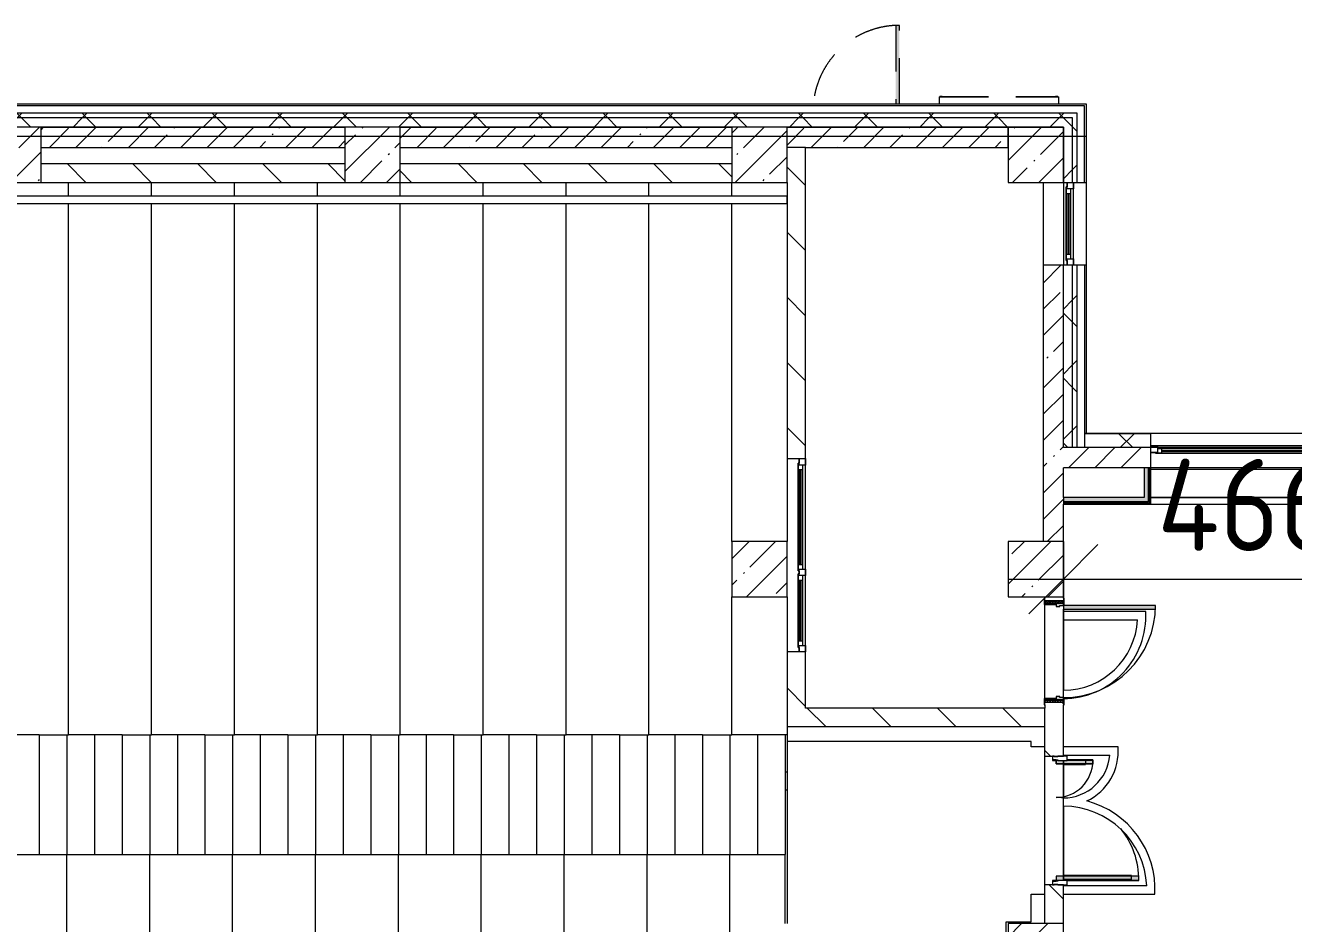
# Model space of a CAD drawing. Header units: millimetres. Extents: x 35098 to 231722, y -8553 to 29000.
# Drawn here: x 127052 to 140822, y 18450 to 28205 of the extents above; entities that cross this region are included whole.
import ezdxf

# ---------------------------------------------------------------- set-up
doc = ezdxf.new("R2010")
doc.units = ezdxf.units.MM
doc.linetypes.add('200_ШТРИХ__ш1_п0_6_', pattern=[800, 500, -300])
for name, color, linetype, lineweight in [('A-ANNO-DIMS', 7, 'Continuous', 9), ('A-ANNO-DIMS-500', 7, 'Continuous', 9), ('A-DETL-MBND-1', 7, '200_ШТРИХ__ш1_п0_6_', 9), ('A-GLAZ-2', 7, 'Continuous', 5), ('A-GLAZ-CWMG-1', 7, 'Continuous', 5), ('A-WALL', 7, 'Continuous', 9), ('A-WALL-4', 7, 'Continuous', 5), ('I-WALL-3', 7, 'Continuous', 5), ('S-COLS-1', 7, 'Continuous', 5), ('S-STRS-4', 7, 'Continuous', 5), ('Оси', 7, 'Continuous', 9)]:
    doc.layers.add(name, color=color, linetype=linetype, lineweight=lineweight)
for name, color, linetype, lineweight, true_color in [('A-DETL-GENF-2', 7, 'Continuous', 5, 0xe2e2e2), ('A-DETL-GENF-3', 7, 'Continuous', 5, 0xaaaaaa), ('A-DOOR-2', 7, 'Continuous', 5, 0xaaaaaa), ('A-DOOR-3', 7, 'Continuous', 5, 0xe2e2e2), ('A-DOOR-FRAM-1', 7, 'Continuous', 5, 0xe2e2e2), ('A-DOOR-FRAM-2', 7, 'Continuous', 5, 0xaaaaaa), ('A-FLOR-1', 7, 'Continuous', 5, 0xaaaaaa), ('I-WALL-1', 7, 'Continuous', 5, 0xe7e7e7), ('I-WALL-2', 7, 'Continuous', 9, 0xe7e7e7)]:
    doc.layers.add(name, color=color, linetype=linetype, lineweight=lineweight, true_color=true_color)
doc.styles.add('ISOCPEUR_4', font='isocpeur.ttf', dxfattribs={"width": 0.9, "height": 1000})
doc.dimstyles.new('ISO-2_0_0_9К_Средний_округл2_1', dxfattribs={"dimscale": 304.8, "dimtxt": 995.981176, "dimasz": 2.46063, "dimexe": 1.968504, "dimexo": 0, "dimgap": 0, "dimtad": 1, "dimdec": 0, "dimrnd": 10, "dimzin": 0, "dimdsep": 46, "dimtxsty": 'ISOCPEUR_4', "dimblk1": 'OBLIQUE', "dimblk2": 'OBLIQUE', "dimsah": 1, "dimcen": 0.09, "dimdle": 1.968504, "dimazin": 0, "dimtfac": 1, "dimtdec": 4, "dimtix": 1, "dimtmove": 0, "dimatfit": 3, "dimfxl": 1, "dimtvp": 1, "dimtolj": 1, "dimtzin": 0, "dimarcsym": 2})
pattern_1 = [(45, (104712.3, 0), (-353.5534, 353.5534), []), (135, (104712.3, 0), (-353.5534, -353.5534), [])]
pattern_2 = [(45, (104712.3, 0), (-285.123, 285.123), []), (45, (104997.44, 0), (-285.123, 285.123), [504.031, -100.806, 16.764, -84.042])]
pattern_3 = [(135, (104712.3, 0), (-353.5534, -353.5534), [])]
pattern_4 = [(45, (104712.3, 0), (-530.33, 530.33), []), (135, (104712.3, 0), (-530.33, -530.33), [])]

# ---------------------------------------------------------------- blocks, each defined once
blk = doc.blocks.new('BSC_Колонна _Прямоугольная - 600х600-V76-2_7_2_птичка')
at = {"layer": 'S-COLS-1'}
h = blk.add_hatch(dxfattribs=at)
h.set_pattern_fill('FP_108', color=256, style=0, pattern_type=2)
h.set_pattern_definition([(45, (-26110, -26800), (-285.123, 285.123), []), (45, (-25824.88, -26800), (-285.123, 285.123), [504.031, -100.806, 16.764, -84.042])])
h.paths.add_polyline_path([(-300, -300), (300, -300), (300, 300), (-300, 300)])
for p, q in [((300, 300), (-300, 300)), ((-300, 300), (-300, -300)), ((300, -300), (300, 300)), ((-300, -300), (300, -300))]:
    blk.add_line(p, q, dxfattribs=at)
blk = doc.blocks.new('BSC_Колонна _Прямоугольная - 600х600-V109-2_7_2_птичка')
at = {"layer": 'S-COLS-1'}
h = blk.add_hatch(dxfattribs=at)
h.set_pattern_fill('FP_145', color=256, style=0, pattern_type=2)
h.set_pattern_definition([(45, (-30310, -26800), (-285.123, 285.123), []), (45, (-30024.88, -26800), (-285.123, 285.123), [504.031, -100.806, 16.764, -84.042])])
h.paths.add_polyline_path([(-300, -300), (300, -300), (300, 300), (-300, 300)])
for p, q in [((300, 300), (-300, 300)), ((-300, 300), (-300, -300)), ((300, -300), (300, 300)), ((-300, -300), (300, -300))]:
    blk.add_line(p, q, dxfattribs=at)
blk = doc.blocks.new('BSC_Колонна _Прямоугольная - 600х600-V110-2_7_2_птичка')
at = {"layer": 'S-COLS-1'}
h = blk.add_hatch(dxfattribs=at)
h.set_pattern_fill('FP_146', color=256, style=0, pattern_type=2)
h.set_pattern_definition([(45, (-33310, -18150), (-285.123, 285.123), []), (45, (-33024.88, -18150), (-285.123, 285.123), [504.031, -100.806, 16.764, -84.042])])
h.paths.add_polyline_path([(-300, -300), (300, -300), (300, 300), (-300, 300), (-300, 12)])
for p, q in [((300, 300), (-300, 300)), ((-300, 300), (-300, -300)), ((300, -300), (300, 300)), ((-300, -300), (300, -300))]:
    blk.add_line(p, q, dxfattribs=at)
blk = doc.blocks.new('BSC_Колонна _Прямоугольная - 600х600-V129-2_7_2_птичка')
at = {"layer": 'S-COLS-1'}
h = blk.add_hatch(dxfattribs=at)
h.set_pattern_fill('FP_158', color=256, style=0, pattern_type=2)
h.set_pattern_definition([(45, (-22210, -26800), (-285.123, 285.123), []), (45, (-21924.88, -26800), (-285.123, 285.123), [504.031, -100.806, 16.764, -84.042])])
h.paths.add_polyline_path([(-300, -300), (300, -300), (300, 300), (-300, 300)])
for p, q in [((300, 300), (-300, 300)), ((-300, 300), (-300, -300)), ((300, -300), (300, 300)), ((-300, -300), (300, -300))]:
    blk.add_line(p, q, dxfattribs=at)
blk = doc.blocks.new('120_Окно_СКБ_2Ст - 120_Окно_СКБ_2Ст 3100х2500 _мал_створка слева_ 2-22446355-2_7_2_птичка')
at = {"layer": 'A-GLAZ-2'}
for p, q in [((-1550, -127), (-1550, -57)), ((-1550, -57), (-1480, -57)), ((1550, -57), (-1550, -57)), ((-1480, -127), (-1550, -127)), ((-1550, -127), (-1500, -127)), ((-1480, -127), (-1500, -127)), ((-1500, -127), (-1500, -137)), ((-1500, -137), (670, -137)), ((670, -137), (-1500, -137)), ((-1480, -57), (-1480, -127)), ((650, -87), (-1480, -87)), ((-1480, -87), (-1480, -127)), ((-1430, -137), (-1430, -87)), ((-1430, -107), (600, -107)), ((600, -117), (-1430, -117)), ((600, -137), (600, -87)), ((650, -127), (650, -57)), ((650, -57), (720, -57)), ((650, -127), (650, -87)), ((720, -127), (650, -127)), ((670, -127), (650, -127)), ((670, -127), (700, -127)), ((670, -137), (670, -127)), ((720, -127), (700, -127)), ((700, -127), (700, -137)), ((700, -137), (1500, -137)), ((1500, -137), (700, -137)), ((720, -57), (720, -127)), ((1480, -87), (720, -87)), ((720, -87), (720, -127)), ((770, -137), (770, -87)), ((770, -107), (1430, -107)), ((1430, -117), (770, -117)), ((1430, -137), (1430, -87)), ((1480, -127), (1480, -57)), ((1480, -57), (1550, -57)), ((1480, -127), (1480, -87)), ((1550, -127), (1480, -127)), ((1500, -127), (1480, -127)), ((1500, -127), (1550, -127)), ((1500, -137), (1500, -127)), ((1550, -57), (1550, -127))]:
    blk.add_line(p, q, dxfattribs=at)
blk = doc.blocks.new('120_Окно_СКБ_1Ст - 120_Окно_СКБ_1Ст 900х2500_h_-V135-2_7_2_птичка')
at = {"layer": 'A-GLAZ-2'}
for p, q in [((-450, -75), (-450, -5)), ((-450, -5), (-380, -5)), ((450, -5), (-450, -5)), ((-380, -75), (-450, -75)), ((-450, -75), (-400, -75)), ((-380, -75), (-400, -75)), ((-400, -75), (-400, -85)), ((-400, -85), (400, -85)), ((400, -85), (-400, -85)), ((-380, -5), (-380, -75)), ((380, -35), (-380, -35)), ((-380, -35), (-380, -75)), ((-330, -85), (-330, -35)), ((-330, -55), (330, -55)), ((330, -65), (-330, -65)), ((330, -85), (330, -35)), ((380, -75), (380, -5)), ((380, -5), (450, -5)), ((380, -75), (380, -35)), ((450, -75), (380, -75)), ((400, -75), (380, -75)), ((400, -75), (450, -75)), ((400, -85), (400, -75)), ((450, -5), (450, -75))]:
    blk.add_line(p, q, dxfattribs=at)
blk = doc.blocks.new('Перекрытия 3 - Перекрытия 4-20977624-2_7_2_птичка')
at = {"layer": 'S-STRS-4'}
for p, q in [((21910, 26500), (21910, 26351)), ((22810, 26351), (22810, 26500)), ((23710, 26351), (23710, 26500)), ((24610, 26351), (24610, 26500)), ((25510, 26351), (25510, 26500)), ((26410, 26351), (26410, 26500)), ((27310, 26351), (27310, 26500)), ((28210, 26351), (28210, 26500)), ((29110, 26351), (29110, 26500)), ((30010, 26351), (30010, 26500)), ((21910, 26270), (21910, 20500)), ((22810, 20500), (22810, 26270)), ((23710, 20500), (23710, 26270)), ((24610, 20500), (24610, 26270)), ((25510, 20500), (25510, 26270)), ((26410, 20500), (26410, 26270)), ((27310, 20500), (27310, 26270)), ((28210, 20500), (28210, 26270)), ((29110, 20500), (29110, 26270)), ((30010, 22600), (30010, 26270)), ((30010, 20500), (30010, 22000)), ((22490, 20500), (21910, 20500)), ((23390, 20500), (22810, 20500)), ((24290, 20500), (23710, 20500)), ((25190, 20500), (24610, 20500)), ((26090, 20500), (25510, 20500)), ((26990, 20500), (26410, 20500)), ((27890, 20500), (27310, 20500)), ((28790, 20500), (28210, 20500)), ((29690, 20500), (29110, 20500)), ((30610, 20500), (30010, 20500))]:
    blk.add_line(p, q, dxfattribs=at)
blk = doc.blocks.new('110_Дверь_СКБ_1Ст_Наружная - ДН-2д_л__ Дверь из подвала ЛК _900 мм в свету_ 3300 фрамуга метал-22954314-2_7_2_птичка')
at = {"layer": 'A-DETL-MBND-1'}
blk.add_hatch(color=256, dxfattribs=at).paths.add_polyline_path([(489.5, 115), (489.5, 970), (449.5, 970), (449.5, 115)])
for p, q in [((489.5, 970), (449.5, 970)), ((449.5, 970), (449.5, 115)), ((489.5, 115), (489.5, 970))]:
    blk.add_line(p, q, dxfattribs=at)
blk.add_arc((489.5, 30), 940, 90, 174.73278, dxfattribs=at)
blk = doc.blocks.new('120_Окно_СКБ_2Ст - 120_Окно_СКБ_2Ст 2100х1800 _мал створка справа_-24235684-2_7_2_птичка')
at = {"layer": 'A-GLAZ-2'}
for p, q in [((-1050, 30), (-1050, 100)), ((-1050, 100), (-980, 100)), ((1050, 100), (-1050, 100)), ((-980, 30), (-1050, 30)), ((-1050, 30), (-1000, 30)), ((-980, 30), (-1000, 30)), ((-1000, 30), (-1000, 20)), ((-1000, 20), (170, 20)), ((170, 20), (-1000, 20)), ((-980, 100), (-980, 30)), ((150, 70), (-980, 70)), ((-980, 70), (-980, 30)), ((-930, 20), (-930, 70)), ((-930, 50), (100, 50)), ((100, 40), (-930, 40)), ((100, 20), (100, 70)), ((150, 30), (150, 100)), ((150, 100), (220, 100)), ((150, 30), (150, 70)), ((220, 30), (150, 30)), ((170, 30), (150, 30)), ((170, 30), (200, 30)), ((170, 20), (170, 30)), ((220, 30), (200, 30)), ((200, 30), (200, 20)), ((200, 20), (1000, 20)), ((1000, 20), (200, 20)), ((220, 100), (220, 30)), ((980, 70), (220, 70)), ((220, 70), (220, 30)), ((270, 20), (270, 70)), ((270, 50), (930, 50)), ((930, 40), (270, 40)), ((930, 20), (930, 70)), ((980, 30), (980, 100)), ((980, 100), (1050, 100)), ((980, 30), (980, 70)), ((1050, 30), (980, 30)), ((1000, 30), (980, 30)), ((1000, 30), (1050, 30)), ((1000, 20), (1000, 30)), ((1050, 100), (1050, 30))]:
    blk.add_line(p, q, dxfattribs=at)
blk = doc.blocks.new('BSC_Колонна _Прямоугольная - 600х600-V145-2_7_2_птичка')
at = {"layer": 'S-COLS-1'}
h = blk.add_hatch(dxfattribs=at)
h.set_pattern_fill('FP_170', color=256, style=0, pattern_type=2)
h.set_pattern_definition([(45, (-33310, -22300), (-285.123, 285.123), []), (45, (-33024.88, -22300), (-285.123, 285.123), [504.031, -100.806, 16.764, -84.042])])
h.paths.add_polyline_path([(-300, -300), (300, -300), (300, 300), (-300, 300)])
for p, q in [((300, 300), (-300, 300)), ((-300, 300), (-300, -300)), ((300, -300), (300, 300)), ((-300, -300), (300, -300))]:
    blk.add_line(p, q, dxfattribs=at)
blk = doc.blocks.new('Указатель_Домовой_Квартальный_По грани - Указатель одинарный-23221565-2_7_2_птичка')
at = {"layer": 'A-DETL-MBND-1'}
for p, q in [((32260, 27430), (32260, 27350)), ((32261, 27430), (32260, 27430)), ((32260, 27430), (32295, 27430)), ((32270, 27432), (32270, 27430)), ((32295, 27432), (32270, 27432)), ((32270, 27432), (32295, 27432)), ((32295, 27432), (32275, 27432)), ((32275, 27432), (32295, 27432)), ((32295, 27432), (33525, 27432)), ((32295, 27430), (33525, 27430)), ((33525, 27432), (33545, 27432)), ((33545, 27432), (33525, 27432)), ((33525, 27432), (33550, 27432)), ((33550, 27432), (33525, 27432)), ((33525, 27430), (33560, 27430)), ((33550, 27430), (33550, 27432)), ((33560, 27430), (33559, 27430)), ((33560, 27350), (33560, 27430))]:
    blk.add_line(p, q, dxfattribs=at)
blk = doc.blocks.new('110_Дверь_СКБ_1Ст_Внутренняя1 - Д-4б _огнестойкая EI 30_-32701367-2_7_2_птичка')
at = {"layer": 'A-DOOR-2'}
h = blk.add_hatch(dxfattribs=at)
h.set_pattern_fill('FP_118', color=256, style=0, pattern_type=2)
h.set_pattern_definition([(135, (1751.41, 164.685), (-14.14214, -14.14214), []), (225, (1751.41, 164.685), (14.14214, -14.14214), [])])
h.paths.add_polyline_path([(562.5, 100), (537.5, 100), (537.5, -100), (562.5, -100)])
at = {"layer": 'A-DOOR-3'}
h = blk.add_hatch(color=256, dxfattribs=at)
h.paths.add_polyline_path([(537.5, 100), (512.5, 100), (512.5, 60), (502.5, 60), (502.5, 20), (537.5, 20)])
h.paths.add_polyline_path([(-477.5, 60), (-487.5, 60), (-487.5, 100), (-512.5, 100), (-512.5, 20), (-477.5, 20)])
at = {"layer": 'A-DOOR-FRAM-1'}
for points in [[(-447.5, 592.5), (-447.5, 1100), (-487.5, 1100), (-487.5, 100), (-447.5, 100)], [(-497.5, 100), (-497.5, 108), (-567.5, 108), (-567.5, 100)], [(-497.5, 20), (-512.5, 20), (-512.5, -100), (-497.5, -100)], [(592.5, 108), (522.5, 108), (522.5, 100), (592.5, 100)], [(537.5, 20), (522.5, 20), (522.5, -100), (537.5, -100)], [(-497.5, -108), (-497.5, -100), (-567.5, -100), (-567.5, -108)], [(592.5, -100), (522.5, -100), (522.5, -108), (592.5, -108)]]:
    blk.add_hatch(color=256, dxfattribs=at).paths.add_polyline_path(points)
at = {"layer": 'A-DOOR-FRAM-2'}
h = blk.add_hatch(dxfattribs=at)
h.set_pattern_fill('FP_119', color=256, style=0, pattern_type=2)
h.set_pattern_definition([(45, (-371.384, 164.685), (-14.1421, 14.1421), []), (135, (-371.384, 164.685), (-14.1421, -14.1421), [])])
h.paths.add_polyline_path([(-512.5, 100), (-537.5, 100), (-537.5, -100), (-512.5, -100)])
at = {"layer": 'A-DOOR-2'}
for p, q in [((-487.5, 1100), (-487.5, 100)), ((-447.5, 1100), (-487.5, 1100)), ((-447.5, 100), (-447.5, 1100)), ((-487.5, 100), (-447.5, 100))]:
    blk.add_line(p, q, dxfattribs=at)
blk.add_arc((-487.5, 100), 1000, 360, 90, dxfattribs=at)
at = {"layer": 'A-DOOR-FRAM-2'}
for p, q in [((-497.5, 108), (-567.5, 108)), ((-567.5, 108), (-567.5, 100)), ((-567.5, 100), (-497.5, 100)), ((-512.5, 100), (-537.5, 100)), ((-537.5, 100), (-537.5, -100)), ((-487.5, 100), (-512.5, 100)), ((-512.5, 100), (-512.5, 20)), ((-512.5, -100), (-512.5, 100)), ((-497.5, 100), (-512.5, 100)), ((-512.5, 100), (-512.5, 99)), ((-512.5, 99), (-497.5, 99)), ((-512.5, 20), (-477.5, 20)), ((-497.5, 20), (-512.5, 20)), ((-512.5, 20), (-512.5, -100)), ((-497.5, 100), (-497.5, 108)), ((-497.5, 99), (-497.5, 100)), ((-497.5, -100), (-497.5, 20)), ((-487.5, 60), (-487.5, 100)), ((-477.5, 60), (-487.5, 60)), ((-477.5, 20), (-477.5, 60)), ((512.5, 60), (502.5, 60)), ((502.5, 60), (502.5, 20)), ((502.5, 20), (537.5, 20)), ((512.5, 100), (512.5, 60)), ((537.5, 100), (512.5, 100)), ((592.5, 108), (522.5, 108)), ((522.5, 108), (522.5, 100)), ((537.5, 100), (522.5, 100)), ((522.5, 100), (522.5, 99)), ((522.5, 100), (592.5, 100)), ((522.5, 99), (537.5, 99)), ((537.5, 20), (522.5, 20)), ((522.5, 20), (522.5, -100)), ((537.5, 20), (537.5, 100)), ((562.5, 100), (537.5, 100)), ((537.5, 100), (537.5, -100)), ((537.5, 99), (537.5, 100)), ((537.5, -100), (537.5, 20)), ((562.5, -100), (562.5, 100)), ((592.5, 100), (592.5, 108)), ((-497.5, -100), (-567.5, -100)), ((-567.5, -100), (-567.5, -108)), ((-567.5, -108), (-497.5, -108)), ((-537.5, -100), (-512.5, -100)), ((-512.5, -100), (-497.5, -100)), ((-497.5, -108), (-497.5, -100)), ((522.5, -100), (537.5, -100)), ((592.5, -100), (522.5, -100)), ((522.5, -100), (522.5, -108)), ((522.5, -108), (592.5, -108)), ((537.5, -100), (562.5, -100)), ((592.5, -108), (592.5, -100))]:
    blk.add_line(p, q, dxfattribs=at)
blk = doc.blocks.new('Прямоугольный импост - Импост структурный с накладкой - 160мм Темный-32479175-2_7_2_птичка')
at = {"layer": 'A-GLAZ-CWMG-1'}
for p, q in [((-50, 40), (-50, 140)), ((-50, 140), (0, 140)), ((0, 140), (0, 40)), ((-40, 40), (-50, 40)), ((-50, -17), (-50, 0)), ((-50, 0), (-40, 0)), ((-40, 0), (-40, 40)), ((-10, 40), (-10, 0)), ((0, 40), (-10, 40)), ((-10, 0), (0, 0)), ((0, 0), (0, -17)), ((0, -17), (-50, -17))]:
    blk.add_line(p, q, dxfattribs=at)
blk = doc.blocks.new('Дверь_Витражная_остекление_ - Д-39_л_ Актовый-V225-2_7_2_птичка')
at = {"layer": 'A-DETL-GENF-2'}
for points in [[(650, 593), (650, 920), (605, 920), (605, 20), (650, 20), (650, 140)], [(-615, 40), (-615, 420), (-660, 420), (-660, 140), (-650, 140), (-650, 40), (-660, 40), (-660, 20), (-615, 20)]]:
    blk.add_hatch(color=256, dxfattribs=at).paths.add_polyline_path(points)
at = {"layer": 'A-DETL-GENF-3'}
for p, q in [((596, 840), (596, 100)), ((650, 920), (605, 920)), ((605, 920), (605, 20)), ((650, 920), (605, 920)), ((605, 920), (605, 20)), ((650, 840), (605, 840)), ((640, 840), (640, 100)), ((650, 920), (650, 140)), ((650, 140), (650, 920)), ((-660, 420), (-615, 420)), ((-660, 420), (-660, 140)), ((-615, 420), (-660, 420)), ((-660, 420), (-660, 140)), ((-615, 420), (-615, 20)), ((-615, 20), (-615, 420)), ((-660, 340), (-615, 340)), ((-650, 340), (-650, 140)), ((-606, 340), (-606, 100)), ((-650, 100), (-615, 100)), ((-615, 20), (-650, 20)), ((-650, 20), (-615, 20)), ((650, 100), (605, 100)), ((605, 20), (650, 20)), ((605, 20), (650, 20)), ((650, 40), (650, 20)), ((650, 20), (650, 40))]:
    blk.add_line(p, q, dxfattribs=at)
at = {"layer": 'A-DOOR-2'}
for p, q in [((650, 920), (650, 140)), ((-650, 420), (-650, 140)), ((-650, 20), (-660, 20)), ((-660, 20), (-660, -20)), ((-650, 40), (-650, 20)), ((-650, -20), (-650, 20)), ((650, 40), (650, 20)), ((660, 20), (650, 20)), ((650, 20), (650, -20)), ((660, -20), (660, 20)), ((-660, -20), (-650, -20)), ((650, -20), (660, -20))]:
    blk.add_line(p, q, dxfattribs=at)
for centre, radius, start, end in [((650, 20), 900, 90, 128.5974), ((-650, 20), 400, 360, 90), ((650, 20), 900, 174.8223, 180)]:
    blk.add_arc(centre, radius, start, end, dxfattribs=at)
blk = doc.blocks.new('Прямоугольный импост - Импост структурный с накладкой - 160мм Темный-32479277-2_7_2_птичка')
at = {"layer": 'A-GLAZ-CWMG-1'}
for p, q in [((0, 140), (-50, 140)), ((-50, 140), (-50, 40)), ((0, 40), (0, 140)), ((-50, 40), (-40, 40)), ((-40, 0), (-50, 0)), ((-50, 0), (-50, -17)), ((-40, 40), (-40, 0)), ((-10, 0), (-10, 40)), ((-10, 40), (0, 40)), ((0, 0), (-10, 0)), ((0, -17), (0, 0)), ((-50, -17), (0, -17))]:
    blk.add_line(p, q, dxfattribs=at)
blk = doc.blocks.new('Перекрытия 2 - Перекрытия 4-32990152-2_7_2_птичка')
at = {"layer": 'S-STRS-4'}
for p, q in [((21910, 19180), (22510, 19180)), ((21910, 19180), (21910, 15411)), ((22810, 19180), (23410, 19180)), ((22810, 15411), (22810, 19180)), ((23710, 19180), (24310, 19180)), ((23710, 15411), (23710, 19180)), ((24610, 19180), (25210, 19180)), ((24610, 15411), (24610, 19180)), ((25510, 19180), (26110, 19180)), ((25510, 15411), (25510, 19180)), ((26410, 19180), (27010, 19180)), ((26410, 15411), (26410, 19180)), ((27310, 19180), (27910, 19180)), ((27310, 15411), (27310, 19180)), ((28210, 19180), (28810, 19180)), ((28210, 15411), (28210, 19180)), ((29110, 19180), (29710, 19180)), ((29110, 15411), (29110, 19180)), ((30010, 19180), (30610, 19180)), ((30010, 15411), (30010, 19180)), ((30610, 18430), (30610, 19180)), ((30610, 15411), (30610, 17830)), ((21910, 15330), (21910, 15200)), ((22810, 15200), (22810, 15330)), ((23710, 15200), (23710, 15330)), ((24610, 15200), (24610, 15330)), ((25510, 15200), (25510, 15330)), ((26410, 15200), (26410, 15330)), ((27310, 15200), (27310, 15330)), ((28210, 15200), (28210, 15330)), ((29110, 15200), (29110, 15330)), ((30010, 15200), (30010, 15330)), ((30610, 15200), (30610, 15330)), ((22810, 15200), (21910, 15200)), ((23710, 15200), (22810, 15200)), ((24610, 15200), (23710, 15200)), ((25510, 15200), (24610, 15200)), ((26410, 15200), (25510, 15200)), ((27310, 15200), (26410, 15200)), ((28210, 15200), (27310, 15200)), ((29110, 15200), (28210, 15200)), ((30010, 15200), (29110, 15200)), ((30610, 15200), (30010, 15200))]:
    blk.add_line(p, q, dxfattribs=at)
blk = doc.blocks.new('Стены наклон_ амфитеатр1 - Стены наклон_ амфитеатр-33007412-2_7_2_птичка')
at = {"layer": 'A-WALL-4'}
for p, q in [((21879, 26351), (21879, 26270)), ((30610, 26351), (21879, 26351)), ((30610, 26270), (30610, 26351)), ((21879, 26270), (30610, 26270))]:
    blk.add_line(p, q, dxfattribs=at)
blk = doc.blocks.new('Зашивка приборов отопления22 - Зашивка приборов отопления-33321747-2_7_2_птичка')
at = {"layer": 'A-WALL-4'}
for p, q in [((37288, 26888), (34188, 26888)), ((34188, 26567), (37268, 26567)), ((37268, 26567), (34188, 26567)), ((34188, 26492), (37268, 26492))]:
    blk.add_line(p, q, dxfattribs=at)
blk = doc.blocks.new('BSC_Колонна _Прямоугольная - 600х600-V228-2_7_2_птичка')
at = {"layer": 'S-COLS-1'}
h = blk.add_hatch(dxfattribs=at)
h.set_pattern_fill('FP_223', color=256, style=0, pattern_type=2)
h.set_pattern_definition([(45, (-30310, -22300), (-285.123, 285.123), []), (45, (-30024.88, -22300), (-285.123, 285.123), [504.031, -100.806, 16.764, -84.042])])
h.paths.add_polyline_path([(-300, -300), (300, -300), (300, 300), (-300, 300)])
for p, q in [((300, 300), (-300, 300)), ((-300, 300), (-300, -300)), ((300, -300), (300, 300)), ((-300, -300), (300, -300))]:
    blk.add_line(p, q, dxfattribs=at)
blk = doc.blocks.new('DIMBLOCK198-2_7_2_птичка')
at = {"layer": 'A-ANNO-DIMS-500'}
for p, q in [((142982, 22721), (142982, 21591)), ((142982, 22191), (142982, 22721)), ((138322, 22600), (138322, 21591)), ((138322, 22191), (138322, 22600)), ((137722, 22191), (143582, 22191))]:
    blk.add_line(p, q, dxfattribs=at)
at = {"layer": 'A-ANNO-DIMS-500', "lineweight": 20}
for p, q in [((138322, 22191), (138697, 22566)), ((142982, 22191), (143357, 22566)), ((138322, 22191), (137947, 21816)), ((142982, 22191), (142607, 21816))]:
    blk.add_line(p, q, dxfattribs=at)
at = {"layer": 'A-ANNO-DIMS-500', "color": 0, "insert": (139340, 23497), "char_height": 1000, "width": 3148.83, "attachment_point": 1, "line_spacing_factor": 1.149209, "style": 'ISOCPEUR_4'}
blk.add_mtext('4660', dxfattribs=at)
blk = doc.blocks.new('_Oblique')
at = {"color": 0, "linetype": 'ByBlock', "lineweight": -2}
blk.add_line((-0.5, -0.5), (0.5, 0.5), dxfattribs=at)

msp = doc.modelspace()

# ---------------------------------------------------------------- hatches: boundary and pattern name
at = {"layer": 'A-WALL-4'}
h = msp.add_hatch(dxfattribs=at)
h.set_pattern_fill('FP_103', color=256, style=0, pattern_type=2)
h.set_pattern_definition(pattern_1)
h.paths.add_polyline_path([(138422.3, 27200), (138422.3, 27250), (124322.6, 27250), (124322.6, 27200), (138322.3, 27200)])
h.paths.add_polyline_path([(119336.9, 27200), (119822.6, 27200), (119822.6, 27250), (118401.3, 27250), (118401.3, 27200), (118409.4, 27200)])
h.paths.add_polyline_path([(121192, 27200), (121622.6, 27200), (121622.6, 27250), (120722.6, 27250), (120722.6, 27200)])
h.paths.add_polyline_path([(122522.6, 27200), (123422.6, 27200), (123422.6, 27250), (122522.6, 27250)])
h = msp.add_hatch(dxfattribs=at)
h.set_pattern_fill('FP_103', color=256, style=0, pattern_type=2)
h.set_pattern_definition(pattern_1)
h.paths.add_polyline_path([(137887.3, 27100), (138322.3, 27100), (138322.3, 27200), (124322.6, 27200), (124322.6, 27100), (136959.8, 27100)])
h.paths.add_polyline_path([(119336.9, 27100), (119822.6, 27100), (119822.6, 27200), (118401.3, 27200), (118401.3, 27100), (119022.3, 27100)])
h.paths.add_polyline_path([(120722.6, 27100), (121622.6, 27100), (121622.6, 27200), (120722.6, 27200)])
h.paths.add_polyline_path([(122522.6, 27100), (123422.6, 27100), (123422.6, 27200), (122522.6, 27200)])
h = msp.add_hatch(dxfattribs=at)
h.set_pattern_fill('FP_103', color=256, style=0, pattern_type=2)
h.set_pattern_definition(pattern_1)
h.paths.add_polyline_path([(138422.3, 23620), (138422.3, 25600), (138322.3, 25600), (138322.3, 23620), (138351.1, 23620)])
h.paths.add_polyline_path([(138322.3, 26500), (138422.3, 26500), (138422.3, 27200), (138322.3, 27200), (138322.3, 26839.2)])
h = msp.add_hatch(dxfattribs=at)
h.set_pattern_fill('FP_103', color=256, style=0, pattern_type=2)
h.set_pattern_definition(pattern_1)
h.paths.add_polyline_path([(138472.3, 23620), (138472.3, 25600), (138422.3, 25600), (138422.3, 23620)])
h.paths.add_polyline_path([(138422.3, 26500), (138472.3, 26500), (138472.3, 27250), (138422.3, 27250), (138422.3, 26839.2)])
h = msp.add_hatch(dxfattribs=at)
h.set_pattern_fill('FP_103', color=256, style=0, pattern_type=2)
h.set_pattern_definition(pattern_1)
h.paths.add_polyline_path([(138572.3, 23620), (139272.3, 23620), (139272.3, 23770), (138552.3, 23770), (138552.3, 23620)])
h.paths.add_polyline_path([(143472.3, 23620), (143472.3, 23770), (142372.3, 23770), (142372.3, 23620), (143452.5, 23620)])
at = {"layer": 'I-WALL-1'}
msp.add_hatch(color=256, dxfattribs=at).paths.add_polyline_path([(139247.3, 23079), (139247.3, 23400), (139197.3, 23400), (139197.3, 23079)])
at = {"layer": 'I-WALL-2'}
msp.add_hatch(color=256, dxfattribs=at).paths.add_polyline_path([(138322.3, 23029), (139247.3, 23029), (139247.3, 23079), (138322.3, 23079)])
at = {"layer": 'I-WALL-3'}
h = msp.add_hatch(dxfattribs=at)
h.set_pattern_fill('FP_111', color=256, style=0, pattern_type=2)
h.set_pattern_definition(pattern_2)
h.paths.add_polyline_path([(137722.3, 26880), (137722.3, 27100), (135322.3, 27100), (135322.3, 26880), (136959.8, 26880)])
h.paths.add_polyline_path([(134722.3, 26880), (134722.3, 27100), (131122.3, 27100), (131122.3, 26880)])
h.paths.add_polyline_path([(130522.3, 26880), (130522.3, 27100), (127222.3, 27100), (127222.3, 26880), (127684.6, 26880)])
h = msp.add_hatch(dxfattribs=at)
h.set_pattern_fill('FP_114', color=256, style=0, pattern_type=2)
h.set_pattern_definition(pattern_3)
h.paths.add_polyline_path([(135522.3, 20790), (135522.3, 21400), (135322.3, 21400), (135322.3, 20790)])
h.paths.add_polyline_path([(135522.3, 23500), (135522.3, 26880), (135322.3, 26880), (135322.3, 23500)])
h = msp.add_hatch(dxfattribs=at)
h.set_pattern_fill('FP_114', color=256, style=0, pattern_type=2)
h.set_pattern_definition(pattern_3)
h.paths.add_polyline_path([(130522.3, 26500), (130522.3, 26700), (127222.3, 26700), (127222.3, 26500), (127684.6, 26500)])
h = msp.add_hatch(dxfattribs=at)
h.set_pattern_fill('FP_114', color=256, style=0, pattern_type=2)
h.set_pattern_definition(pattern_3)
h.paths.add_polyline_path([(134722.3, 26500), (134722.3, 26700), (131122.3, 26700), (131122.3, 26500)])
h = msp.add_hatch(dxfattribs=at)
h.set_pattern_fill('FP_111', color=256, style=0, pattern_type=2)
h.set_pattern_definition(pattern_2)
h.paths.add_polyline_path([(138322.3, 22600), (138322.3, 25600), (138102.3, 25600), (138102.3, 22600)])
h = msp.add_hatch(dxfattribs=at)
h.set_pattern_fill('FP_111', color=256, style=0, pattern_type=2)
h.set_pattern_definition(pattern_2)
h.paths.add_polyline_path([(142524.9, 23400), (143202.3, 23400), (143202.3, 23620), (142372.3, 23620), (142372.3, 23400)])
h.paths.add_polyline_path([(138322.3, 23400), (139272.3, 23400), (139272.3, 23620), (138322.3, 23620)])
h = msp.add_hatch(dxfattribs=at)
h.set_pattern_fill('FP_215', color=256, style=0, pattern_type=2)
h.set_pattern_definition(pattern_4)
h.paths.add_polyline_path([(138322.3, 23016.5), (139259.8, 23016.5), (139259.8, 23029), (138322.3, 23029)])
h = msp.add_hatch(dxfattribs=at)
h.set_pattern_fill('FP_215', color=256, style=0, pattern_type=2)
h.set_pattern_definition(pattern_4)
h.paths.add_polyline_path([(138322.3, 23004), (139272.3, 23004), (139272.3, 23016.5), (138322.3, 23016.5)])
h = msp.add_hatch(dxfattribs=at)
h.set_pattern_fill('FP_114', color=256, style=0, pattern_type=2)
h.set_pattern_definition(pattern_3)
h.paths.add_polyline_path([(138322.3, 20790), (138322.3, 20855), (138122.3, 20855), (138122.3, 20790)])
h.paths.add_polyline_path([(138322.3, 21955), (138322.3, 22000), (138122.3, 22000), (138122.3, 21955)])
h = msp.add_hatch(dxfattribs=at)
h.set_pattern_fill('FP_114', color=256, style=0, pattern_type=2)
h.set_pattern_definition(pattern_3)
h.paths.add_polyline_path([(138122.3, 20590), (138122.3, 20790), (135322.3, 20790), (135322.3, 20590), (136959.8, 20590)])
h = msp.add_hatch(dxfattribs=at)
h.set_pattern_fill('FP_114', color=256, style=0, pattern_type=2)
h.set_pattern_definition(pattern_3)
h.paths.add_polyline_path([(138122.3, 18450), (138322.3, 18450), (138322.3, 18870), (138122.3, 18870)])
h.paths.add_polyline_path([(138322.3, 20270), (138322.3, 20790), (138122.3, 20790), (138122.3, 20270)])
at = {"layer": 'S-COLS-1'}
h = msp.add_hatch(dxfattribs=at)
h.set_pattern_fill('FP_111', color=256, style=0, pattern_type=2)
h.set_pattern_definition(pattern_2)
h.paths.add_polyline_path([(138322.3, 26500), (138322.3, 27100), (137722.3, 27100), (137722.3, 26500), (137887.3, 26500)])

# ---------------------------------------------------------------- linework, layer by layer
at = {"layer": 'A-DETL-MBND-1'}
for p, q in [((135302.3, 20100), (135322.3, 20100)), ((135322.3, 19900), (135302.3, 19900))]:
    msp.add_line(p, q, dxfattribs=at)
at = {"layer": 'A-FLOR-1'}
for p, q in [((142352.3, 23380), (139272.3, 23380)), ((139273.3, 23003), (138322.3, 23003)), ((139272.3, 23079), (142352.3, 23079)), ((138322.3, 21865), (138322.3, 21840)), ((138322.3, 20905), (138322.3, 21865)), ((139215.9, 21840), (138322.3, 21840)), ((138322.3, 21750), (138322.3, 20985)), ((138322.3, 21750), (139126.3, 21750)), ((135322.3, 20590), (135322.3, 18450)), ((137972.3, 20429), (135322.3, 20429)), ((137972.3, 20370), (137972.3, 20429)), ((138122.3, 20370), (137972.3, 20370)), ((138915.2, 20370), (138322.3, 20370)), ((138322.3, 20280), (138825.7, 20280)), ((138322.3, 20220), (138322.3, 19815)), ((138322.3, 18920), (138322.3, 20220)), ((138322.3, 19725), (138322.3, 18920)), ((137972.3, 18470), (137972.3, 18770)), ((137972.3, 18770), (138122.3, 18770)), ((139226.4, 18860), (138322.3, 18860)), ((138322.3, 18770), (139316.1, 18770)), ((137702.3, 17840), (137702.3, 18470)), ((137702.3, 18470), (137972.3, 18470))]:
    msp.add_line(p, q, dxfattribs=at)
for centre, radius, start, end in [((138322.3, 21790), 895, 270, 3.20255), ((138322.3, 21790), 805, 270, 357.15183), ((138322.3, 20320), 505, 270, 355.45696), ((138322.3, 20320), 595, 295.28402, 4.82046), ((138322.3, 18820), 905, 2.53324, 90), ((138322.3, 18820), 995, 357.1196, 75.20242)]:
    msp.add_arc(centre, radius, start, end, dxfattribs=at)
at = {"layer": 'A-WALL'}
for p, q in [((138552.3, 27330), (124322.6, 27330)), ((138552.3, 26500), (138552.3, 27330)), ((138472.3, 27250), (124322.6, 27250)), ((138422.3, 27200), (124322.6, 27200)), ((138422.3, 26500), (138422.3, 27200)), ((138472.3, 26500), (138472.3, 27250)), ((130522.3, 27100), (127222.3, 27100)), ((134722.3, 27100), (131122.3, 27100)), ((137722.3, 27100), (135322.3, 27100)), ((135522.3, 26880), (135322.3, 26880)), ((138322.3, 23620), (138322.3, 25600)), ((138422.3, 23620), (138422.3, 25600)), ((138472.3, 23620), (138472.3, 25600)), ((138552.3, 25600), (138552.3, 23620)), ((139272.3, 23773), (138552.3, 23773)), ((139272.3, 23770), (138552.3, 23770)), ((138572.3, 23778), (138572.3, 23773)), ((139272.3, 23620), (138572.3, 23620)), ((139247.3, 23029), (139247.3, 23400)), ((139259.8, 23016.5), (139259.8, 23400)), ((138322.3, 23079), (138322.3, 23004)), ((139247.3, 23029), (138322.3, 23029)), ((139259.8, 23016.5), (138322.3, 23016.5))]:
    msp.add_line(p, q, dxfattribs=at)
at = {"layer": 'A-WALL-4'}
for p, q in [((138572.3, 27350), (124322.6, 27350)), ((138572.3, 23778), (138572.3, 27350)), ((127222.3, 27100), (130522.3, 27100)), ((131122.3, 27100), (134722.3, 27100)), ((135322.3, 27100), (138322.3, 27100)), ((138322.3, 27100), (138322.3, 25600)), ((138322.3, 26500), (138572.3, 26500)), ((138572.3, 25600), (138322.3, 25600)), ((138572.3, 23778), (146622.3, 23778)), ((139272.3, 23620), (139272.3, 23778)), ((143252.3, 23620), (138552.3, 23620))]:
    msp.add_line(p, q, dxfattribs=at)
at = {"layer": 'I-WALL-3'}
for p, q in [((137722.3, 26880), (137722.3, 27100)), ((127222.3, 26880), (130522.3, 26880)), ((131122.3, 26880), (134722.3, 26880)), ((135522.3, 26880), (137722.3, 26880)), ((135522.3, 20790), (135522.3, 26880)), ((130522.3, 26700), (127222.3, 26700)), ((134722.3, 26700), (131122.3, 26700)), ((127222.3, 26500), (130522.3, 26500)), ((131122.3, 26500), (134722.3, 26500)), ((135322.3, 26500), (135322.3, 22600)), ((138102.3, 26500), (138102.3, 22600)), ((138322.3, 25600), (138102.3, 25600)), ((138552.3, 23620), (138322.3, 23620)), ((139272.3, 23004), (139272.3, 23620)), ((135322.3, 23500), (135522.3, 23500)), ((138322.3, 23079), (138322.3, 23400)), ((143202.3, 23400), (138322.3, 23400)), ((139197.3, 23400), (139197.3, 23079)), ((139197.3, 23079), (138322.3, 23079)), ((138322.3, 22600), (138322.3, 23004)), ((138322.3, 23004), (139272.3, 23004)), ((135322.3, 22000), (135322.3, 20590)), ((138122.3, 22000), (138122.3, 21985)), ((138122.3, 20895), (138122.3, 21915)), ((138322.3, 21985), (138322.3, 22000)), ((135522.3, 21400), (135322.3, 21400)), ((138122.3, 20825), (138122.3, 20790)), ((138322.3, 20790), (138322.3, 20825)), ((138122.3, 20790), (135522.3, 20790)), ((138122.3, 18450), (138122.3, 20790)), ((138322.3, 20270), (138322.3, 20790)), ((135322.3, 20590), (138122.3, 20590)), ((138122.3, 20270), (138322.3, 20270)), ((138322.3, 18870), (138122.3, 18870)), ((138322.3, 18450), (138322.3, 18870))]:
    msp.add_line(p, q, dxfattribs=at)
at = {"layer": 'S-COLS-1'}
for p, q in [((138322.3, 27100), (137722.3, 27100)), ((137722.3, 27100), (137722.3, 26500)), ((138322.3, 26500), (138322.3, 27100)), ((137722.3, 26500), (138322.3, 26500))]:
    msp.add_line(p, q, dxfattribs=at)
at = {"layer": 'S-STRS-4'}
for p, q in [((127202.3, 20500), (127502.3, 20500)), ((127202.3, 20500), (127202.3, 19200)), ((127202.3, 20500), (127202.3, 19200)), ((127502.3, 20500), (127522.3, 20500)), ((127502.3, 20500), (127502.3, 19200)), ((127502.3, 20500), (127502.3, 19200)), ((127802.3, 20500), (127802.3, 19200)), ((127802.3, 20500), (127802.3, 19200)), ((128102.3, 20500), (128402.3, 20500)), ((128102.3, 20500), (128102.3, 19200)), ((128102.3, 20500), (128102.3, 19200)), ((128402.3, 20500), (128422.3, 20500)), ((128402.3, 20500), (128402.3, 19200)), ((128402.3, 20500), (128402.3, 19200)), ((128702.3, 20500), (128702.3, 19200)), ((128702.3, 20500), (128702.3, 19200)), ((129002.3, 20500), (129302.3, 20500)), ((129002.3, 20500), (129002.3, 19200)), ((129002.3, 20500), (129002.3, 19200)), ((129302.3, 20500), (129322.3, 20500)), ((129302.3, 20500), (129302.3, 19200)), ((129302.3, 20500), (129302.3, 19200)), ((129602.3, 20500), (129602.3, 19200)), ((129602.3, 20500), (129602.3, 19200)), ((129902.3, 20500), (130202.3, 20500)), ((129902.3, 20500), (129902.3, 19200)), ((129902.3, 20500), (129902.3, 19200)), ((130202.3, 20500), (130222.3, 20500)), ((130202.3, 20500), (130202.3, 19200)), ((130202.3, 20500), (130202.3, 19200)), ((130502.3, 20500), (130502.3, 19200)), ((130502.3, 20500), (130502.3, 19200)), ((130802.3, 20500), (131102.3, 20500)), ((130802.3, 20500), (130802.3, 19200)), ((130802.3, 20500), (130802.3, 19200)), ((131102.3, 20500), (131122.3, 20500)), ((131102.3, 20500), (131102.3, 19200)), ((131102.3, 20500), (131102.3, 19200)), ((131402.3, 20500), (131402.3, 19200)), ((131402.3, 20500), (131402.3, 19200)), ((131702.3, 20500), (132002.3, 20500)), ((131702.3, 20500), (131702.3, 19200)), ((131702.3, 20500), (131702.3, 19200)), ((132002.3, 20500), (132022.3, 20500)), ((132002.3, 20500), (132002.3, 19200)), ((132002.3, 20500), (132002.3, 19200)), ((132302.3, 20500), (132302.3, 19200)), ((132302.3, 20500), (132302.3, 19200)), ((132602.3, 20500), (132902.3, 20500)), ((132602.3, 20500), (132602.3, 19200)), ((132602.3, 20500), (132602.3, 19200)), ((132902.3, 20500), (132922.3, 20500)), ((132902.3, 20500), (132902.3, 19200)), ((132902.3, 20500), (132902.3, 19200)), ((133202.3, 20500), (133202.3, 19200)), ((133202.3, 20500), (133202.3, 19200)), ((133502.3, 20500), (133802.3, 20500)), ((133502.3, 20500), (133502.3, 19200)), ((133502.3, 20500), (133502.3, 19200)), ((133802.3, 20500), (133822.3, 20500)), ((133802.3, 20500), (133802.3, 19200)), ((133802.3, 20500), (133802.3, 19200)), ((134102.3, 20500), (134102.3, 19200)), ((134102.3, 20500), (134102.3, 19200)), ((134402.3, 20500), (134702.3, 20500)), ((134402.3, 20500), (134402.3, 19200)), ((134402.3, 20500), (134402.3, 19200)), ((134702.3, 20500), (134722.3, 20500)), ((134702.3, 20500), (134702.3, 19200)), ((134702.3, 20500), (134702.3, 19200)), ((135002.3, 20500), (135002.3, 19200)), ((135002.3, 20500), (135002.3, 19200)), ((135302.3, 20500), (135302.3, 19200)), ((127202.3, 19200), (127502.3, 19200)), ((128102.3, 19200), (128402.3, 19200)), ((129002.3, 19200), (129302.3, 19200)), ((129902.3, 19200), (130202.3, 19200)), ((130802.3, 19200), (131102.3, 19200)), ((131702.3, 19200), (132002.3, 19200)), ((132602.3, 19200), (132902.3, 19200)), ((133502.3, 19200), (133802.3, 19200)), ((134402.3, 19200), (134702.3, 19200))]:
    msp.add_line(p, q, dxfattribs=at)
at = {"layer": 'Оси'}
msp.add_line((126072.3, 27000), (138572.3, 27000), dxfattribs=at)

# ---------------------------------------------------------------- block references
at = {"layer": 'A-DETL-MBND-1'}
for name, p in [('110_Дверь_СКБ_1Ст_Наружная - ДН-2д_л__ Дверь из подвала ЛК _900 мм в свету_ 3300 фрамуга метал-22954314-2_7_2_птичка', (136052.8, 27235)), ('Указатель_Домовой_Квартальный_По грани - Указатель одинарный-23221565-2_7_2_птичка', (104712.3, 0))]:
    msp.add_blockref(name, p, dxfattribs=at)
at = {"layer": 'A-DOOR-2'}
for name, p, rotation in [('110_Дверь_СКБ_1Ст_Внутренняя1 - Д-4б _огнестойкая EI 30_-32701367-2_7_2_птичка', (138222.3, 21417.5), 270), ('Дверь_Витражная_остекление_ - Д-39_л_ Актовый-V225-2_7_2_птичка', (138222.3, 19570), 269.9999999999996)]:
    msp.add_blockref(name, p, dxfattribs=dict(at, rotation=rotation))
at = {"layer": 'A-GLAZ-2', "rotation": 269.9999999999999}
for name, p in [('120_Окно_СКБ_1Ст - 120_Окно_СКБ_1Ст 900х2500_h_-V135-2_7_2_птичка', (138437.3, 26050)), ('120_Окно_СКБ_2Ст - 120_Окно_СКБ_2Ст 2100х1800 _мал створка справа_-24235684-2_7_2_птичка', (135422.3, 22450))]:
    msp.add_blockref(name, p, dxfattribs=at)
at = {"layer": 'A-GLAZ-2'}
msp.add_blockref('120_Окно_СКБ_2Ст - 120_Окно_СКБ_2Ст 3100х2500 _мал_створка слева_ 2-22446355-2_7_2_птичка', (140822.3, 23695), dxfattribs=at)
at = {"layer": 'A-GLAZ-CWMG-1', "extrusion": (0, 0, -1), "rotation": 90.00000000000041}
msp.add_blockref('Прямоугольный импост - Импост структурный с накладкой - 160мм Темный-32479175-2_7_2_птичка', (-138222.3, 20270), dxfattribs=at)
at = {"layer": 'A-GLAZ-CWMG-1', "rotation": 269.9999999999996}
msp.add_blockref('Прямоугольный импост - Импост структурный с накладкой - 160мм Темный-32479277-2_7_2_птичка', (138222.3, 18870), dxfattribs=at)
at = {"layer": 'A-WALL-4'}
for name, p in [('Стены наклон_ амфитеатр1 - Стены наклон_ амфитеатр-33007412-2_7_2_птичка', (104712.3, 0)), ('Зашивка приборов отопления22 - Зашивка приборов отопления-33321747-2_7_2_птичка', (105084.5, -3488.4))]:
    msp.add_blockref(name, p, dxfattribs=at)
at = {"layer": 'S-COLS-1'}
for name, p in [('BSC_Колонна _Прямоугольная - 600х600-V129-2_7_2_птичка', (126922.3, 26800)), ('BSC_Колонна _Прямоугольная - 600х600-V76-2_7_2_птичка', (130822.3, 26800)), ('BSC_Колонна _Прямоугольная - 600х600-V109-2_7_2_птичка', (135022.3, 26800)), ('BSC_Колонна _Прямоугольная - 600х600-V228-2_7_2_птичка', (135022.3, 22300)), ('BSC_Колонна _Прямоугольная - 600х600-V145-2_7_2_птичка', (138022.3, 22300)), ('BSC_Колонна _Прямоугольная - 600х600-V110-2_7_2_птичка', (138022.3, 18150))]:
    msp.add_blockref(name, p, dxfattribs=at)
at = {"layer": 'S-STRS-4'}
for name, p in [('Перекрытия 3 - Перекрытия 4-20977624-2_7_2_птичка', (104712.3, 0)), ('Перекрытия 2 - Перекрытия 4-32990152-2_7_2_птичка', (104692.3, 20))]:
    msp.add_blockref(name, p, dxfattribs=at)

# ---------------------------------------------------------------- dimensions: what is measured, and where the dimension line sits
at = {"layer": 'A-ANNO-DIMS'}
dim = msp.add_linear_dim(base=(142982.3, 22191), p1=(138322.3, 22600), p2=(142982.3, 22721.3), dimstyle='ISO-2_0_0_9К_Средний_округл2_1', override={"dimpost": '<>', "dimfxl": 4661.578965}, dxfattribs=at)
dim.commit()
dim.dimension.update_dxf_attribs({"geometry": 'DIMBLOCK198-2_7_2_птичка', "text_midpoint": (140652.3, 22691)})

doc.saveas('drawing.dxf')
